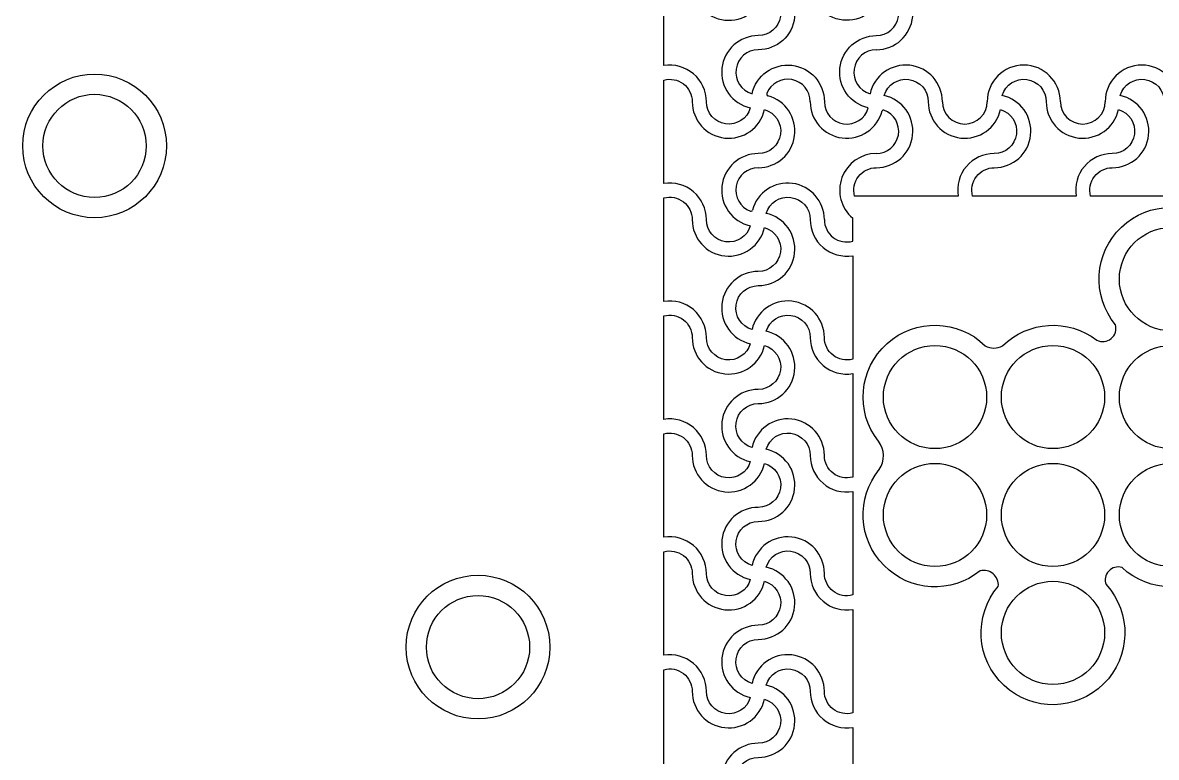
# Model space of a CAD drawing. Header units: millimetres. Extents: x 24 to 345, y 12 to 201.
# Drawn here: x 59.102 to 62.945, y 33.27 to 35.762 of the extents above; entities that cross this region are included whole.
import ezdxf

# ---------------------------------------------------------------- set-up
doc = ezdxf.new("R2010")
doc.units = ezdxf.units.MM
doc.header["$MEASUREMENT"] = 0
doc.layers.add('5th metal (rf+ground)', color=240, linetype='Continuous')

msp = doc.modelspace()

# ---------------------------------------------------------------- linework, layer by layer
at = {"layer": '5th metal (rf+ground)'}
msp.add_line((61.9153, 35.02089), (61.9153, 35.09947), dxfattribs=at)
msp.add_line((61.9153, 35.02089), (61.9153, 35.09947), dxfattribs=at)
msp.add_line((61.9153, 35.02089), (61.9153, 35.09947), dxfattribs=at)
msp.add_line((61.9153, 35.02089), (61.9153, 35.09947), dxfattribs=at)
for points in [[(61.4193, 35.49421, 0.4624981), (61.2753, 35.61659), (61.2753, 35.96753, -0.4945431), (61.3713, 35.89421, 0.8959788), (61.61633, 35.86724, -0.8687853), (61.5953, 35.71821, 0.8959788), (61.56833, 35.47318, -0.8687853)], [(61.4193, 35.49421, 0.4624981), (61.2753, 35.61659), (61.2753, 35.96753, -0.4945431), (61.3713, 35.89421, 0.8959788), (61.61633, 35.86724, -0.8687853), (61.5953, 35.71821, 0.8959788), (61.56833, 35.47318, -0.8687853)], [(61.4193, 35.49421, 0.4624981), (61.2753, 35.61659), (61.2753, 35.96753, -0.4945431), (61.3713, 35.89421, 0.8959788), (61.61633, 35.86724, -0.8687853), (61.5953, 35.71821, 0.8959788), (61.56833, 35.47318, -0.8687853)], [(61.4193, 35.49421, 0.4624981), (61.2753, 35.61659), (61.2753, 35.96753, -0.4945431), (61.3713, 35.89421, 0.8959788), (61.61633, 35.86724, -0.8687853), (61.5953, 35.71821, 0.8959788), (61.56833, 35.47318, -0.8687853)], [(62.01633, 35.86724, -0.8959788), (61.7713, 35.89421, 0.8687853), (61.62227, 35.91524, -0.8959788), (61.5953, 35.67021, 0.8687853), (61.57427, 35.52118, -0.8959788), (61.8193, 35.49421, 0.8687853), (61.96833, 35.47318, -0.8959788), (61.9953, 35.71821, 0.8687853)], [(62.01633, 35.86724, -0.8959788), (61.7713, 35.89421, 0.8687853), (61.62227, 35.91524, -0.8959788), (61.5953, 35.67021, 0.8687853), (61.57427, 35.52118, -0.8959788), (61.8193, 35.49421, 0.8687853), (61.96833, 35.47318, -0.8959788), (61.9953, 35.71821, 0.8687853)], [(62.01633, 35.86724, -0.8959788), (61.7713, 35.89421, 0.8687853), (61.62227, 35.91524, -0.8959788), (61.5953, 35.67021, 0.8687853), (61.57427, 35.52118, -0.8959788), (61.8193, 35.49421, 0.8687853), (61.96833, 35.47318, -0.8959788), (61.9953, 35.71821, 0.8687853)], [(62.01633, 35.86724, -0.8959788), (61.7713, 35.89421, 0.8687853), (61.62227, 35.91524, -0.8959788), (61.5953, 35.67021, 0.8687853), (61.57427, 35.52118, -0.8959788), (61.8193, 35.49421, 0.8687853), (61.96833, 35.47318, -0.8959788), (61.9953, 35.71821, 0.8687853)], [(61.4193, 35.09421, 0.4624981), (61.2753, 35.21659), (61.2753, 35.56753, -0.4945431), (61.3713, 35.49421, 0.8959788), (61.61633, 35.46724, -0.8687853), (61.5953, 35.31821, 0.8959788), (61.56833, 35.07318, -0.8687853)], [(61.4193, 35.09421, 0.4624981), (61.2753, 35.21659), (61.2753, 35.56753, -0.4945431), (61.3713, 35.49421, 0.8959788), (61.61633, 35.46724, -0.8687853), (61.5953, 35.31821, 0.8959788), (61.56833, 35.07318, -0.8687853)], [(61.4193, 35.09421, 0.4624981), (61.2753, 35.21659), (61.2753, 35.56753, -0.4945431), (61.3713, 35.49421, 0.8959788), (61.61633, 35.46724, -0.8687853), (61.5953, 35.31821, 0.8959788), (61.56833, 35.07318, -0.8687853)], [(61.4193, 35.09421, 0.4624981), (61.2753, 35.21659), (61.2753, 35.56753, -0.4945431), (61.3713, 35.49421, 0.8959788), (61.61633, 35.46724, -0.8687853), (61.5953, 35.31821, 0.8959788), (61.56833, 35.07318, -0.8687853)], [(62.3953, 35.31821, 0.4624981), (62.27292, 35.17421), (61.92198, 35.17421, -0.4945431), (61.9953, 35.27021, 0.8959788), (62.02227, 35.51524, -0.8687853), (62.1713, 35.49421, 0.8959788), (62.41633, 35.46724, -0.8687853)], [(62.3953, 35.31821, 0.4624981), (62.27292, 35.17421), (61.92198, 35.17421, -0.4945431), (61.9953, 35.27021, 0.8959788), (62.02227, 35.51524, -0.8687853), (62.1713, 35.49421, 0.8959788), (62.41633, 35.46724, -0.8687853)], [(62.3953, 35.31821, 0.4624981), (62.27292, 35.17421), (61.92198, 35.17421, -0.4945431), (61.9953, 35.27021, 0.8959788), (62.02227, 35.51524, -0.8687853), (62.1713, 35.49421, 0.8959788), (62.41633, 35.46724, -0.8687853)], [(62.3953, 35.31821, 0.4624981), (62.27292, 35.17421), (61.92198, 35.17421, -0.4945431), (61.9953, 35.27021, 0.8959788), (62.02227, 35.51524, -0.8687853), (62.1713, 35.49421, 0.8959788), (62.41633, 35.46724, -0.8687853)], [(62.7953, 35.31821, 0.4624981), (62.67292, 35.17421), (62.32198, 35.17421, -0.4945431), (62.3953, 35.27021, 0.8959788), (62.42227, 35.51524, -0.8687853), (62.5713, 35.49421, 0.8959788), (62.81633, 35.46724, -0.8687853)], [(62.7953, 35.31821, 0.4624981), (62.67292, 35.17421), (62.32198, 35.17421, -0.4945431), (62.3953, 35.27021, 0.8959788), (62.42227, 35.51524, -0.8687853), (62.5713, 35.49421, 0.8959788), (62.81633, 35.46724, -0.8687853)], [(62.7953, 35.31821, 0.4624981), (62.67292, 35.17421), (62.32198, 35.17421, -0.4945431), (62.3953, 35.27021, 0.8959788), (62.42227, 35.51524, -0.8687853), (62.5713, 35.49421, 0.8959788), (62.81633, 35.46724, -0.8687853)], [(62.7953, 35.31821, 0.4624981), (62.67292, 35.17421), (62.32198, 35.17421, -0.4945431), (62.3953, 35.27021, 0.8959788), (62.42227, 35.51524, -0.8687853), (62.5713, 35.49421, 0.8959788), (62.81633, 35.46724, -0.8687853)], [(63.1953, 35.31821, 0.4624981), (63.07292, 35.17421), (62.72198, 35.17421, -0.4945431), (62.7953, 35.27021, 0.8959788), (62.82227, 35.51524, -0.8687853), (62.9713, 35.49421, 0.8959788), (63.21633, 35.46724, -0.8687853)], [(63.1953, 35.31821, 0.4624981), (63.07292, 35.17421), (62.72198, 35.17421, -0.4945431), (62.7953, 35.27021, 0.8959788), (62.82227, 35.51524, -0.8687853), (62.9713, 35.49421, 0.8959788), (63.21633, 35.46724, -0.8687853)], [(63.1953, 35.31821, 0.4624981), (63.07292, 35.17421), (62.72198, 35.17421, -0.4945431), (62.7953, 35.27021, 0.8959788), (62.82227, 35.51524, -0.8687853), (62.9713, 35.49421, 0.8959788), (63.21633, 35.46724, -0.8687853)], [(63.1953, 35.31821, 0.4624981), (63.07292, 35.17421), (62.72198, 35.17421, -0.4945431), (62.7953, 35.27021, 0.8959788), (62.82227, 35.51524, -0.8687853), (62.9713, 35.49421, 0.8959788), (63.21633, 35.46724, -0.8687853)], [(61.4193, 34.69421, 0.4624981), (61.2753, 34.81659), (61.2753, 35.16753, -0.4945431), (61.3713, 35.09421, 0.8959788), (61.61633, 35.06724, -0.8687853), (61.5953, 34.91821, 0.8959788), (61.56833, 34.67318, -0.8687853)], [(61.4193, 34.69421, 0.4624981), (61.2753, 34.81659), (61.2753, 35.16753, -0.4945431), (61.3713, 35.09421, 0.8959788), (61.61633, 35.06724, -0.8687853), (61.5953, 34.91821, 0.8959788), (61.56833, 34.67318, -0.8687853)], [(61.4193, 34.69421, 0.4624981), (61.2753, 34.81659), (61.2753, 35.16753, -0.4945431), (61.3713, 35.09421, 0.8959788), (61.61633, 35.06724, -0.8687853), (61.5953, 34.91821, 0.8959788), (61.56833, 34.67318, -0.8687853)], [(61.4193, 34.69421, 0.4624981), (61.2753, 34.81659), (61.2753, 35.16753, -0.4945431), (61.3713, 35.09421, 0.8959788), (61.61633, 35.06724, -0.8687853), (61.5953, 34.91821, 0.8959788), (61.56833, 34.67318, -0.8687853)], [(61.7713, 35.09421, 0.4624981), (61.9153, 34.97183), (61.9153, 34.62089, -0.4945431), (61.8193, 34.69421, 0.8959788), (61.57427, 34.72118, -0.8687853), (61.5953, 34.87021, 0.8959788), (61.62227, 35.11524, -0.8687853)], [(61.7713, 35.09421, 0.4624981), (61.9153, 34.97183), (61.9153, 34.62089, -0.4945431), (61.8193, 34.69421, 0.8959788), (61.57427, 34.72118, -0.8687853), (61.5953, 34.87021, 0.8959788), (61.62227, 35.11524, -0.8687853)], [(61.7713, 35.09421, 0.4624981), (61.9153, 34.97183), (61.9153, 34.62089, -0.4945431), (61.8193, 34.69421, 0.8959788), (61.57427, 34.72118, -0.8687853), (61.5953, 34.87021, 0.8959788), (61.62227, 35.11524, -0.8687853)], [(61.7713, 35.09421, 0.4624981), (61.9153, 34.97183), (61.9153, 34.62089, -0.4945431), (61.8193, 34.69421, 0.8959788), (61.57427, 34.72118, -0.8687853), (61.5953, 34.87021, 0.8959788), (61.62227, 35.11524, -0.8687853)], [(61.4193, 34.29421, 0.4624981), (61.2753, 34.41659), (61.2753, 34.76753, -0.4945431), (61.3713, 34.69421, 0.8959788), (61.61633, 34.66724, -0.8687853), (61.5953, 34.51821, 0.8959788), (61.56833, 34.27318, -0.8687853)], [(61.4193, 34.29421, 0.4624981), (61.2753, 34.41659), (61.2753, 34.76753, -0.4945431), (61.3713, 34.69421, 0.8959788), (61.61633, 34.66724, -0.8687853), (61.5953, 34.51821, 0.8959788), (61.56833, 34.27318, -0.8687853)], [(61.4193, 34.29421, 0.4624981), (61.2753, 34.41659), (61.2753, 34.76753, -0.4945431), (61.3713, 34.69421, 0.8959788), (61.61633, 34.66724, -0.8687853), (61.5953, 34.51821, 0.8959788), (61.56833, 34.27318, -0.8687853)], [(61.4193, 34.29421, 0.4624981), (61.2753, 34.41659), (61.2753, 34.76753, -0.4945431), (61.3713, 34.69421, 0.8959788), (61.61633, 34.66724, -0.8687853), (61.5953, 34.51821, 0.8959788), (61.56833, 34.27318, -0.8687853)], [(61.7713, 34.69421, 0.4624981), (61.9153, 34.57183), (61.9153, 34.22089, -0.4945431), (61.8193, 34.29421, 0.8959788), (61.57427, 34.32118, -0.8687853), (61.5953, 34.47021, 0.8959788), (61.62227, 34.71524, -0.8687853)], [(61.7713, 34.69421, 0.4624981), (61.9153, 34.57183), (61.9153, 34.22089, -0.4945431), (61.8193, 34.29421, 0.8959788), (61.57427, 34.32118, -0.8687853), (61.5953, 34.47021, 0.8959788), (61.62227, 34.71524, -0.8687853)], [(61.7713, 34.69421, 0.4624981), (61.9153, 34.57183), (61.9153, 34.22089, -0.4945431), (61.8193, 34.29421, 0.8959788), (61.57427, 34.32118, -0.8687853), (61.5953, 34.47021, 0.8959788), (61.62227, 34.71524, -0.8687853)], [(61.7713, 34.69421, 0.4624981), (61.9153, 34.57183), (61.9153, 34.22089, -0.4945431), (61.8193, 34.29421, 0.8959788), (61.57427, 34.32118, -0.8687853), (61.5953, 34.47021, 0.8959788), (61.62227, 34.71524, -0.8687853)], [(61.4193, 33.89421, 0.4624981), (61.2753, 34.01659), (61.2753, 34.36753, -0.4945431), (61.3713, 34.29421, 0.8959788), (61.61633, 34.26724, -0.8687853), (61.5953, 34.11821, 0.8959788), (61.56833, 33.87318, -0.8687853)], [(61.4193, 33.89421, 0.4624981), (61.2753, 34.01659), (61.2753, 34.36753, -0.4945431), (61.3713, 34.29421, 0.8959788), (61.61633, 34.26724, -0.8687853), (61.5953, 34.11821, 0.8959788), (61.56833, 33.87318, -0.8687853)], [(61.4193, 33.89421, 0.4624981), (61.2753, 34.01659), (61.2753, 34.36753, -0.4945431), (61.3713, 34.29421, 0.8959788), (61.61633, 34.26724, -0.8687853), (61.5953, 34.11821, 0.8959788), (61.56833, 33.87318, -0.8687853)], [(61.4193, 33.89421, 0.4624981), (61.2753, 34.01659), (61.2753, 34.36753, -0.4945431), (61.3713, 34.29421, 0.8959788), (61.61633, 34.26724, -0.8687853), (61.5953, 34.11821, 0.8959788), (61.56833, 33.87318, -0.8687853)], [(61.7713, 34.29421, 0.4624981), (61.9153, 34.17183), (61.9153, 33.82089, -0.4945431), (61.8193, 33.89421, 0.8959788), (61.57427, 33.92118, -0.8687853), (61.5953, 34.07021, 0.8959788), (61.62227, 34.31524, -0.8687853)], [(61.7713, 34.29421, 0.4624981), (61.9153, 34.17183), (61.9153, 33.82089, -0.4945431), (61.8193, 33.89421, 0.8959788), (61.57427, 33.92118, -0.8687853), (61.5953, 34.07021, 0.8959788), (61.62227, 34.31524, -0.8687853)], [(61.7713, 34.29421, 0.4624981), (61.9153, 34.17183), (61.9153, 33.82089, -0.4945431), (61.8193, 33.89421, 0.8959788), (61.57427, 33.92118, -0.8687853), (61.5953, 34.07021, 0.8959788), (61.62227, 34.31524, -0.8687853)], [(61.7713, 34.29421, 0.4624981), (61.9153, 34.17183), (61.9153, 33.82089, -0.4945431), (61.8193, 33.89421, 0.8959788), (61.57427, 33.92118, -0.8687853), (61.5953, 34.07021, 0.8959788), (61.62227, 34.31524, -0.8687853)], [(61.4193, 33.49421, 0.4624981), (61.2753, 33.61659), (61.2753, 33.96753, -0.4945431), (61.3713, 33.89421, 0.8959788), (61.61633, 33.86724, -0.8687853), (61.5953, 33.71821, 0.8959788), (61.56833, 33.47318, -0.8687853)], [(61.4193, 33.49421, 0.4624981), (61.2753, 33.61659), (61.2753, 33.96753, -0.4945431), (61.3713, 33.89421, 0.8959788), (61.61633, 33.86724, -0.8687853), (61.5953, 33.71821, 0.8959788), (61.56833, 33.47318, -0.8687853)], [(61.4193, 33.49421, 0.4624981), (61.2753, 33.61659), (61.2753, 33.96753, -0.4945431), (61.3713, 33.89421, 0.8959788), (61.61633, 33.86724, -0.8687853), (61.5953, 33.71821, 0.8959788), (61.56833, 33.47318, -0.8687853)], [(61.4193, 33.49421, 0.4624981), (61.2753, 33.61659), (61.2753, 33.96753, -0.4945431), (61.3713, 33.89421, 0.8959788), (61.61633, 33.86724, -0.8687853), (61.5953, 33.71821, 0.8959788), (61.56833, 33.47318, -0.8687853)], [(61.7713, 33.89421, 0.4624981), (61.9153, 33.77183), (61.9153, 33.42089, -0.4945431), (61.8193, 33.49421, 0.8959788), (61.57427, 33.52118, -0.8687853), (61.5953, 33.67021, 0.8959788), (61.62227, 33.91524, -0.8687853)], [(61.7713, 33.89421, 0.4624981), (61.9153, 33.77183), (61.9153, 33.42089, -0.4945431), (61.8193, 33.49421, 0.8959788), (61.57427, 33.52118, -0.8687853), (61.5953, 33.67021, 0.8959788), (61.62227, 33.91524, -0.8687853)], [(61.7713, 33.89421, 0.4624981), (61.9153, 33.77183), (61.9153, 33.42089, -0.4945431), (61.8193, 33.49421, 0.8959788), (61.57427, 33.52118, -0.8687853), (61.5953, 33.67021, 0.8959788), (61.62227, 33.91524, -0.8687853)], [(61.7713, 33.89421, 0.4624981), (61.9153, 33.77183), (61.9153, 33.42089, -0.4945431), (61.8193, 33.49421, 0.8959788), (61.57427, 33.52118, -0.8687853), (61.5953, 33.67021, 0.8959788), (61.62227, 33.91524, -0.8687853)], [(61.4193, 33.09421, 0.4624981), (61.2753, 33.21659), (61.2753, 33.56753, -0.4945431), (61.3713, 33.49421, 0.8959788), (61.61633, 33.46724, -0.8687853), (61.5953, 33.31821, 0.8959788), (61.56833, 33.07318, -0.8687853)], [(61.4193, 33.09421, 0.4624981), (61.2753, 33.21659), (61.2753, 33.56753, -0.4945431), (61.3713, 33.49421, 0.8959788), (61.61633, 33.46724, -0.8687853), (61.5953, 33.31821, 0.8959788), (61.56833, 33.07318, -0.8687853)], [(61.4193, 33.09421, 0.4624981), (61.2753, 33.21659), (61.2753, 33.56753, -0.4945431), (61.3713, 33.49421, 0.8959788), (61.61633, 33.46724, -0.8687853), (61.5953, 33.31821, 0.8959788), (61.56833, 33.07318, -0.8687853)], [(61.4193, 33.09421, 0.4624981), (61.2753, 33.21659), (61.2753, 33.56753, -0.4945431), (61.3713, 33.49421, 0.8959788), (61.61633, 33.46724, -0.8687853), (61.5953, 33.31821, 0.8959788), (61.56833, 33.07318, -0.8687853)], [(61.7713, 33.49421, 0.4624981), (61.9153, 33.37183), (61.9153, 33.02089, -0.4945431), (61.8193, 33.09421, 0.8959788), (61.57427, 33.12118, -0.8687853), (61.5953, 33.27021, 0.8959788), (61.62227, 33.51524, -0.8687853)], [(61.7713, 33.49421, 0.4624981), (61.9153, 33.37183), (61.9153, 33.02089, -0.4945431), (61.8193, 33.09421, 0.8959788), (61.57427, 33.12118, -0.8687853), (61.5953, 33.27021, 0.8959788), (61.62227, 33.51524, -0.8687853)], [(61.7713, 33.49421, 0.4624981), (61.9153, 33.37183), (61.9153, 33.02089, -0.4945431), (61.8193, 33.09421, 0.8959788), (61.57427, 33.12118, -0.8687853), (61.5953, 33.27021, 0.8959788), (61.62227, 33.51524, -0.8687853)], [(61.7713, 33.49421, 0.4624981), (61.9153, 33.37183), (61.9153, 33.02089, -0.4945431), (61.8193, 33.09421, 0.8959788), (61.57427, 33.12118, -0.8687853), (61.5953, 33.27021, 0.8959788), (61.62227, 33.51524, -0.8687853)]]:
    msp.add_lwpolyline(points, format="xyb", close=True, dxfattribs=at)
for points in [[(62.42348, 34.6659, -0.3741008), (62.74265, 34.68549, 0.660676), (62.8061, 34.73762, -2.0848125), (63.18604, 34.74196, 0.5800373), (63.23829, 34.67932, -2.1200418), (63.24051, 34.30336, 0.543441), (63.18845, 34.23942, -0.9173145), (62.82834, 33.91397, 0.6325579), (62.77453, 33.85617, -2.2128222), (62.40891, 33.85024, 0.5254231), (62.34734, 33.9027, -0.9011578), (62.00551, 34.24616, 0.3229693), (62.0025, 34.34211)], [(62.42348, 34.6659, -0.3741008), (62.74265, 34.68549, 0.660676), (62.8061, 34.73762, -2.0848125), (63.18604, 34.74196, 0.5800373), (63.23829, 34.67932, -2.1200418), (63.24051, 34.30336, 0.543441), (63.18845, 34.23942, -0.9173145), (62.82834, 33.91397, 0.6325579), (62.77453, 33.85617, -2.2128222), (62.40891, 33.85024, 0.5254231), (62.34734, 33.9027, -0.9011578), (62.00551, 34.24616, 0.3229693), (62.0025, 34.34211)], [(62.42348, 34.6659, -0.3741008), (62.74265, 34.68549, 0.660676), (62.8061, 34.73762, -2.0848125), (63.18604, 34.74196, 0.5800373), (63.23829, 34.67932, -2.1200418), (63.24051, 34.30336, 0.543441), (63.18845, 34.23942, -0.9173145), (62.82834, 33.91397, 0.6325579), (62.77453, 33.85617, -2.2128222), (62.40891, 33.85024, 0.5254231), (62.34734, 33.9027, -0.9011578), (62.00551, 34.24616, 0.3229693), (62.0025, 34.34211)], [(62.42348, 34.6659, -0.3741008), (62.74265, 34.68549, 0.660676), (62.8061, 34.73762, -2.0848125), (63.18604, 34.74196, 0.5800373), (63.23829, 34.67932, -2.1200418), (63.24051, 34.30336, 0.543441), (63.18845, 34.23942, -0.9173145), (62.82834, 33.91397, 0.6325579), (62.77453, 33.85617, -2.2128222), (62.40891, 33.85024, 0.5254231), (62.34734, 33.9027, -0.9011578), (62.00551, 34.24616, 0.3229693), (62.0025, 34.34211)], [(62.0025, 34.34211, -0.935776), (62.36461, 34.66645, -0.935776)], [(62.0025, 34.34211, -0.935776), (62.36461, 34.66645, -0.935776)], [(62.0025, 34.34211, -0.935776), (62.36461, 34.66645, -0.935776)], [(62.0025, 34.34211, -0.935776), (62.36461, 34.66645, -0.935776)]]:
    msp.add_lwpolyline(points, format="xyb", dxfattribs=at)
for centre, radius in [((59.3453, 35.34421), 0.2436), ((59.3453, 35.34421), 0.2436), ((59.3453, 35.34421), 0.2436), ((59.3453, 35.34421), 0.2436), ((59.3453, 35.34421), 0.175), ((59.3453, 35.34421), 0.175), ((59.3453, 35.34421), 0.175), ((59.3453, 35.34421), 0.175), ((62.99433, 34.89225), 0.175), ((62.99433, 34.89225), 0.175), ((62.99433, 34.89225), 0.175), ((62.99433, 34.89225), 0.175), ((62.19433, 34.49225), 0.175), ((62.19433, 34.49225), 0.175), ((62.19433, 34.49225), 0.175), ((62.19433, 34.49225), 0.175), ((62.59433, 34.49225), 0.175), ((62.59433, 34.49225), 0.175), ((62.59433, 34.49225), 0.175), ((62.59433, 34.49225), 0.175), ((62.99433, 34.49225), 0.175), ((62.99433, 34.49225), 0.175), ((62.99433, 34.49225), 0.175), ((62.99433, 34.49225), 0.175), ((62.19433, 34.09225), 0.175), ((62.19433, 34.09225), 0.175), ((62.19433, 34.09225), 0.175), ((62.19433, 34.09225), 0.175), ((62.59433, 34.09225), 0.175), ((62.59433, 34.09225), 0.175), ((62.59433, 34.09225), 0.175), ((62.59433, 34.09225), 0.175), ((62.99433, 34.09225), 0.175), ((62.99433, 34.09225), 0.175), ((62.99433, 34.09225), 0.175), ((62.99433, 34.09225), 0.175), ((60.6453, 33.64421), 0.2436), ((60.6453, 33.64421), 0.2436), ((60.6453, 33.64421), 0.2436), ((60.6453, 33.64421), 0.2436), ((62.59433, 33.69225), 0.175), ((62.59433, 33.69225), 0.175), ((62.59433, 33.69225), 0.175), ((62.59433, 33.69225), 0.175), ((60.6453, 33.64421), 0.175), ((60.6453, 33.64421), 0.175), ((60.6453, 33.64421), 0.175), ((60.6453, 33.64421), 0.175)]:
    msp.add_circle(centre, radius, dxfattribs=at)
for centre, radius, start, end in [((61.9953, 35.79421), 0.124, 270, 79.69549), ((61.9953, 35.79421), 0.124, 270, 79.69549), ((61.9953, 35.79421), 0.124, 270, 79.69549), ((61.9953, 35.79421), 0.124, 270, 79.69549), ((61.9953, 35.59421), 0.076, 90, 253.93453), ((61.9953, 35.59421), 0.076, 90, 253.93453), ((61.9953, 35.59421), 0.076, 90, 253.93453), ((61.9953, 35.59421), 0.076, 90, 253.93453), ((62.0953, 35.49421), 0.124, 0, 167.43866), ((62.0953, 35.49421), 0.124, 0, 167.43866), ((62.0953, 35.49421), 0.124, 0, 167.43866), ((62.0953, 35.49421), 0.124, 0, 167.43866), ((62.4953, 35.49421), 0.124, 0, 180), ((62.4953, 35.49421), 0.124, 0, 180), ((62.4953, 35.49421), 0.124, 0, 180), ((62.4953, 35.49421), 0.124, 0, 180), ((62.8953, 35.49421), 0.124, 0, 180), ((62.8953, 35.49421), 0.124, 0, 180), ((62.8953, 35.49421), 0.124, 0, 180), ((62.8953, 35.49421), 0.124, 0, 180), ((61.6953, 35.49421), 0.076, 0, 158.71971), ((61.6953, 35.49421), 0.076, 0, 158.71971), ((61.6953, 35.49421), 0.076, 0, 158.71971), ((61.6953, 35.49421), 0.076, 0, 158.71971), ((61.5953, 35.39421), 0.124, 270, 74.79034), ((61.5953, 35.39421), 0.124, 270, 74.79034), ((61.5953, 35.39421), 0.124, 270, 74.79034), ((61.5953, 35.39421), 0.124, 270, 74.79034), ((61.63106, 35.5199), 0.00685, 163.99685, 241.82174), ((61.63106, 35.5199), 0.00685, 163.99685, 241.82174), ((61.63106, 35.5199), 0.00685, 163.99685, 241.82174), ((61.63106, 35.5199), 0.00685, 163.99685, 241.82174), ((61.8953, 35.49421), 0.124, 180, 345.39265), ((61.8953, 35.49421), 0.124, 180, 345.39265), ((61.8953, 35.49421), 0.124, 180, 345.39265), ((61.8953, 35.49421), 0.124, 180, 345.39265), ((62.2953, 35.49421), 0.076, 180, 0), ((62.2953, 35.49421), 0.076, 180, 0), ((62.2953, 35.49421), 0.076, 180, 0), ((62.2953, 35.49421), 0.076, 180, 0), ((62.6953, 35.49421), 0.076, 180, 0), ((62.6953, 35.49421), 0.076, 180, 0), ((62.6953, 35.49421), 0.076, 180, 0), ((62.6953, 35.49421), 0.076, 180, 0), ((61.9953, 35.39421), 0.076, 270, 70.07356), ((61.9953, 35.39421), 0.076, 270, 70.07356), ((61.9953, 35.39421), 0.076, 270, 70.07356), ((61.9953, 35.39421), 0.076, 270, 70.07356), ((62.0202, 35.46006), 0.00569, 79.86469, 149.59441), ((62.0202, 35.46006), 0.00569, 79.86469, 149.59441), ((62.0202, 35.46006), 0.00569, 79.86469, 149.59441), ((62.0202, 35.46006), 0.00569, 79.86469, 149.59441), ((61.9953, 35.19421), 0.124, 90, 229.82223), ((61.9953, 35.19421), 0.124, 90, 229.82223), ((61.9953, 35.19421), 0.124, 90, 229.82223), ((61.9953, 35.19421), 0.124, 90, 229.82223), ((61.5953, 35.19421), 0.076, 90, 249.32866), ((61.5953, 35.19421), 0.076, 90, 249.32866), ((61.5953, 35.19421), 0.076, 90, 249.32866), ((61.5953, 35.19421), 0.076, 90, 249.32866), ((61.6953, 35.09421), 0.124, 360, 165.067), ((61.6953, 35.09421), 0.124, 360, 165.067), ((61.6953, 35.09421), 0.124, 360, 165.067), ((61.6953, 35.09421), 0.124, 360, 165.067), ((61.57055, 35.12755), 0.00513, 281.95456, 344.31357), ((61.57055, 35.12755), 0.00513, 281.95456, 344.31357), ((61.57055, 35.12755), 0.00513, 281.95456, 344.31357), ((61.57055, 35.12755), 0.00513, 281.95456, 344.31357), ((61.57131, 35.12979), 0.00726, 246.99994, 272.3908), ((61.57131, 35.12979), 0.00726, 246.99994, 272.3908), ((61.57131, 35.12979), 0.00726, 246.99994, 272.3908), ((61.57131, 35.12979), 0.00726, 246.99994, 272.3908), ((61.8953, 35.09421), 0.076, 180, 285.25752), ((61.8953, 35.09421), 0.076, 180, 285.25752), ((61.8953, 35.09421), 0.076, 180, 285.25752), ((61.8953, 35.09421), 0.076, 180, 285.25752), ((62.39455, 34.71941), 0.06084, 240.52394, 298.39685), ((62.39455, 34.71941), 0.06084, 240.52394, 298.39685), ((62.39455, 34.71941), 0.06084, 240.52394, 298.39685), ((62.39455, 34.71941), 0.06084, 240.52394, 298.39685)]:
    msp.add_arc(centre, radius, start, end, dxfattribs=at)

doc.saveas('drawing.dxf')
